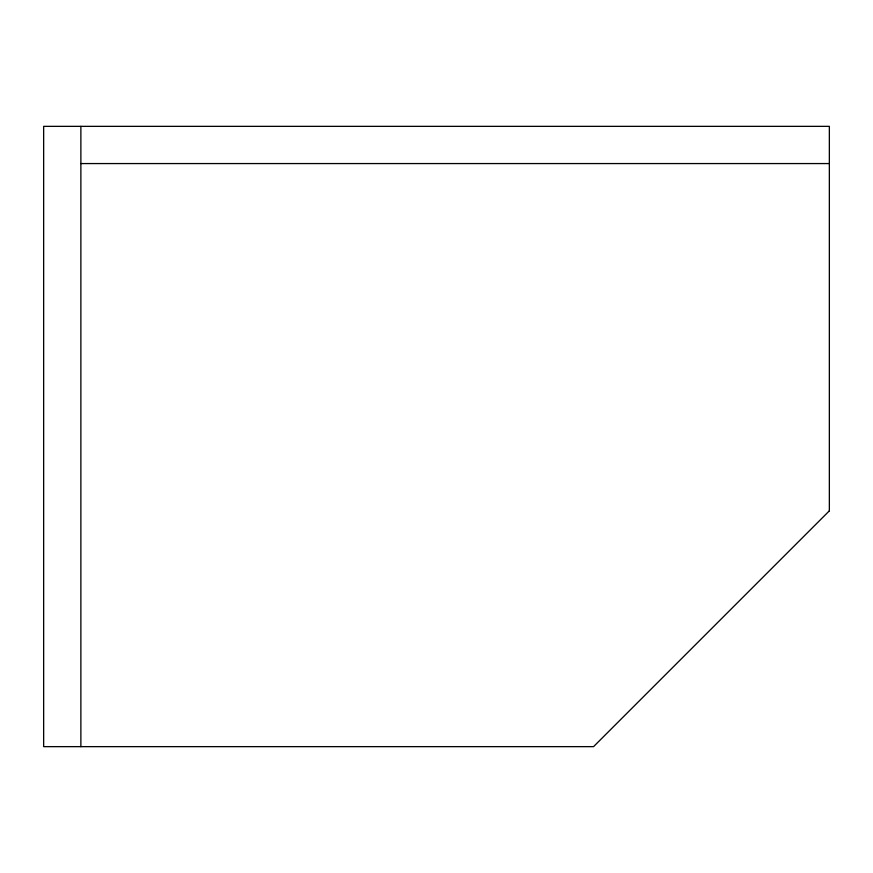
<?xml version="1.0" encoding="UTF-8"?>
<svg xmlns="http://www.w3.org/2000/svg" width="873" height="873" viewBox="0 0 873 873"><rect width="100%" height="100%" fill="white"/><g stroke="black" fill="none" stroke-linecap="round" stroke-linejoin="round"><path stroke-width="1.31" d="M80.873 163.567L829.35 163.567M80.873 126.356L80.873 746.644M829.35 510.847L593.553 746.644L43.65 746.644L43.65 126.356L829.35 126.356L829.35 510.847"/></g></svg>
